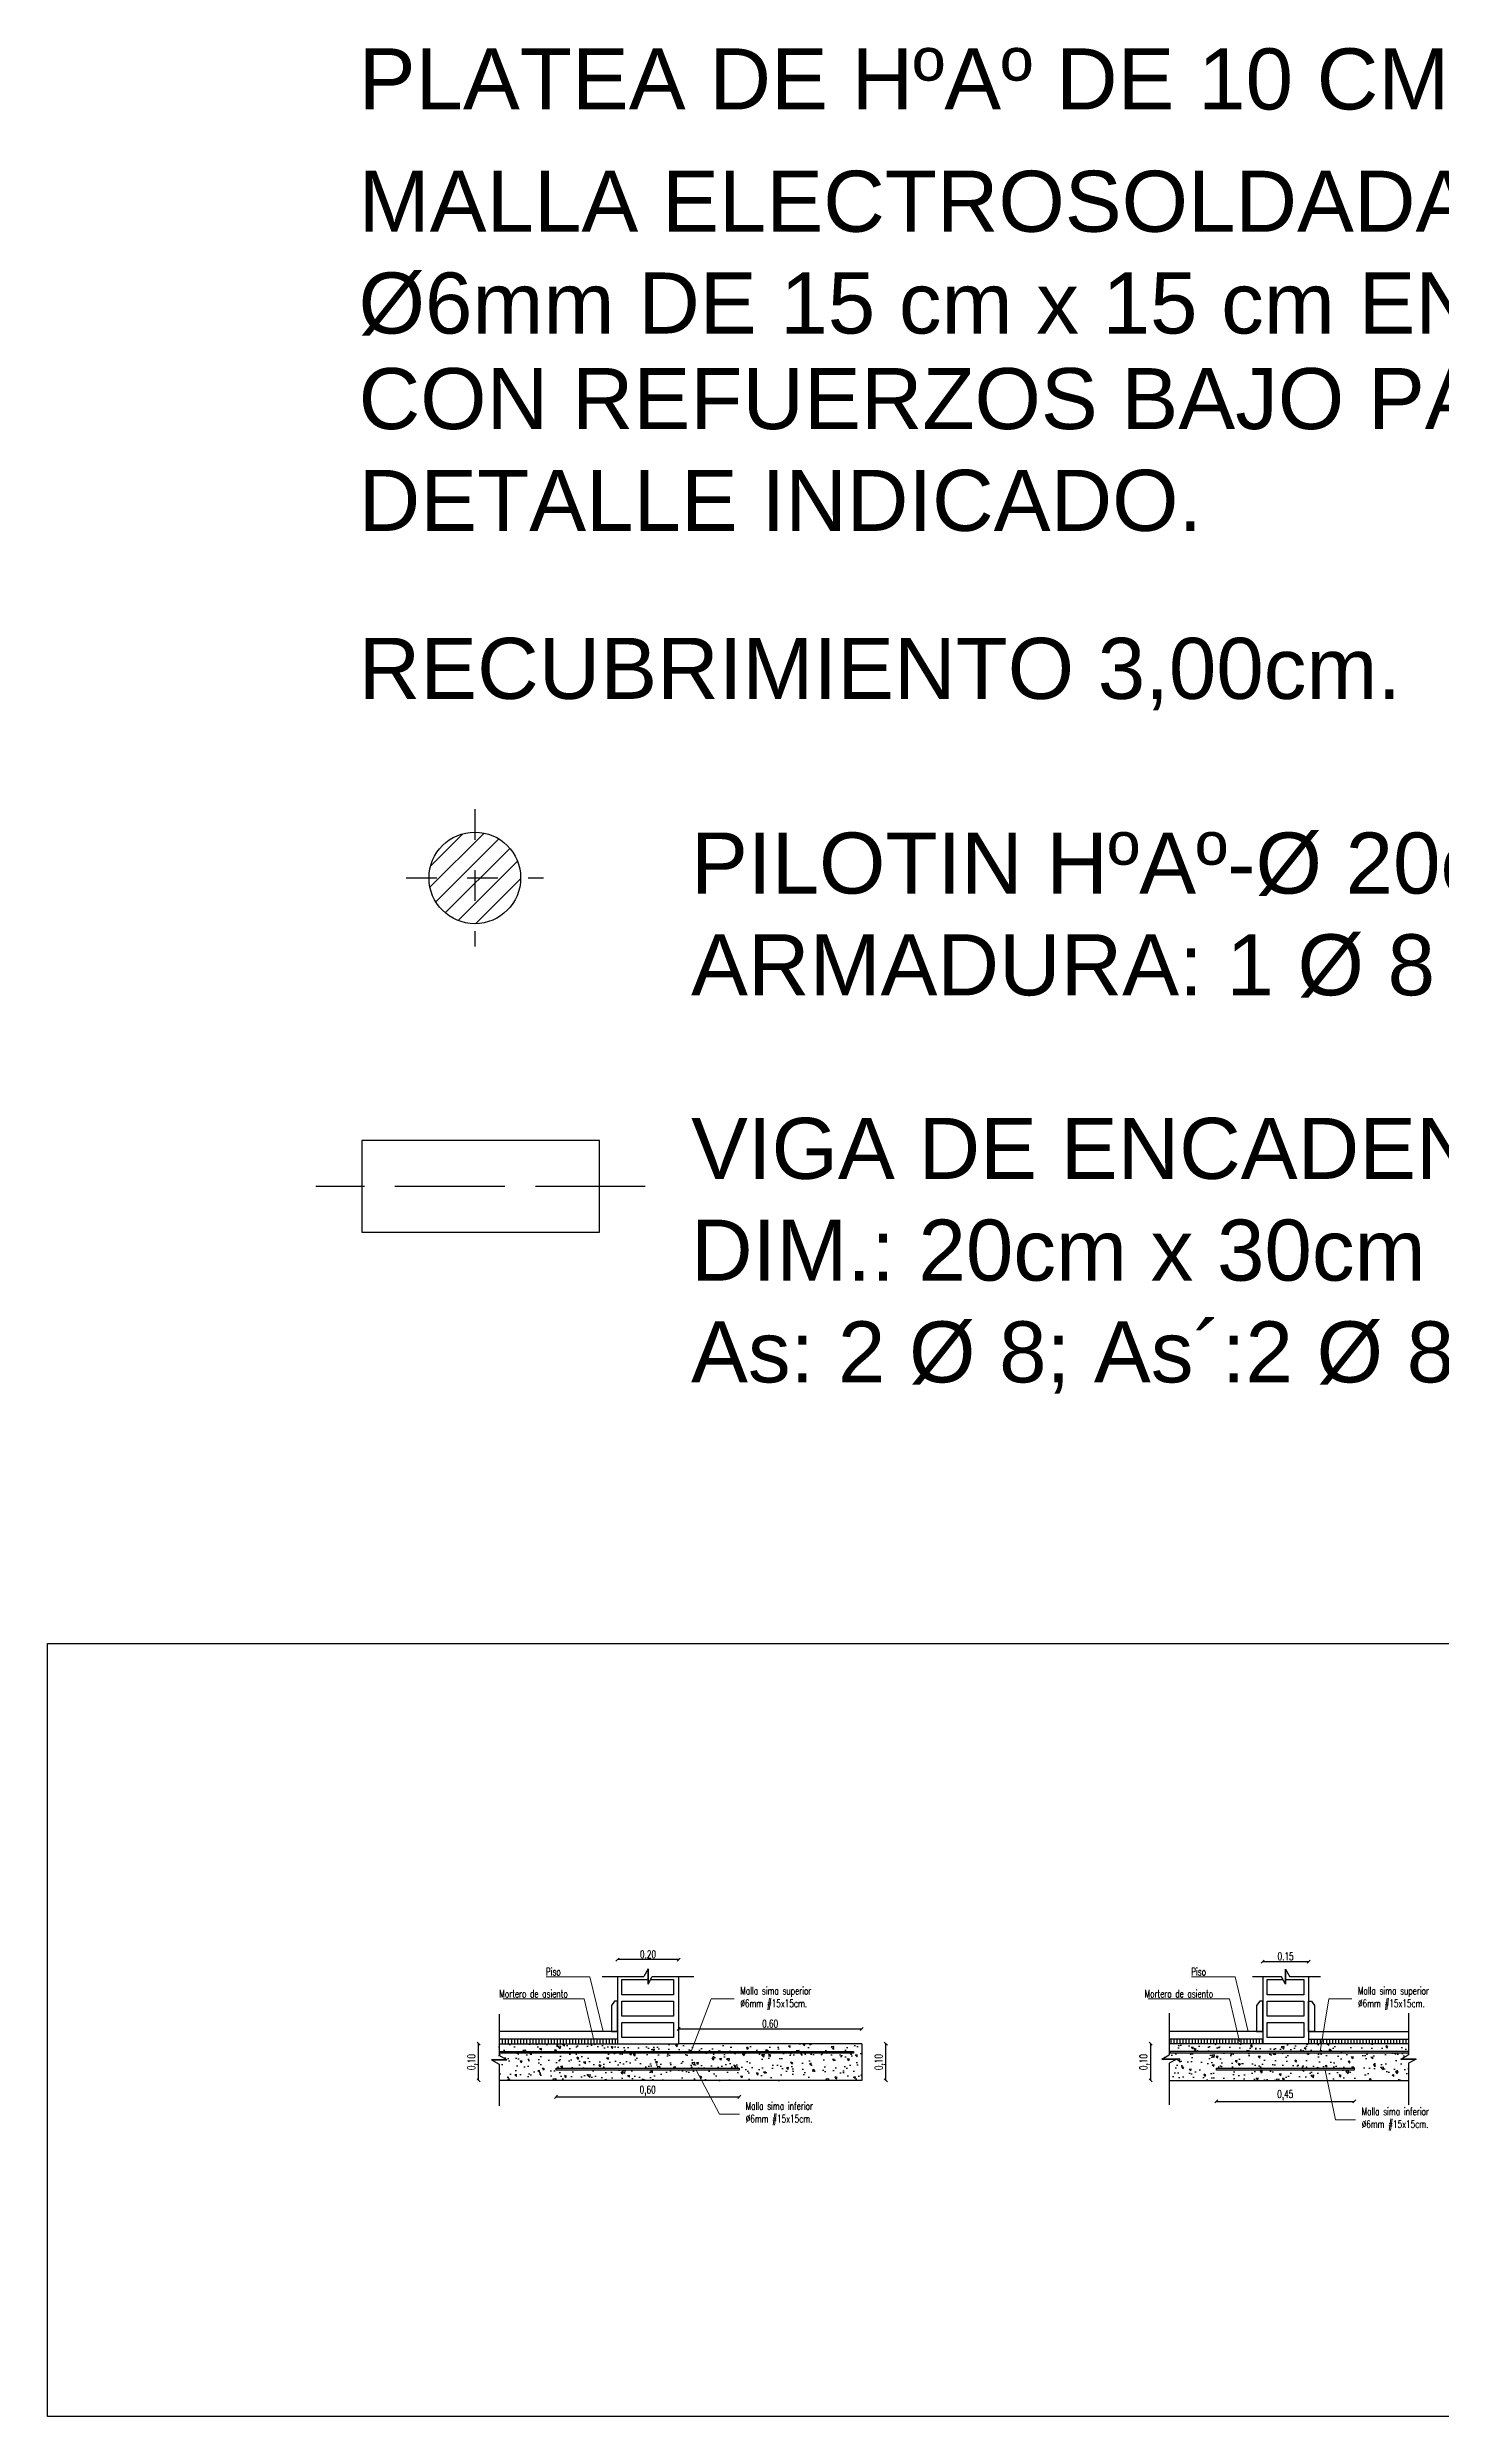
# Model space of a CAD drawing. Header units: millimetres. Extents: x 167 to 343, y -139 to 78.
# Drawn here: x 264.03 to 268.59, y -69.47 to -61.7 of the extents above; entities that cross this region are included whole.
import ezdxf
from ezdxf import colors
from ezdxf.entities.mleader import LeaderData, LeaderLine
from ezdxf.math import Vec2, Vec3

# ---------------------------------------------------------------- set-up
doc = ezdxf.new("R2010")
doc.units = ezdxf.units.MM
doc.header["$LTSCALE"] = 0.1
doc.header["$MEASUREMENT"] = 0
doc.header["$PDMODE"] = 3
doc.header["$PDSIZE"] = 0.1
doc.linetypes.add('ACAD_ISO02W100', pattern=[15, 12, -3])
doc.linetypes.add('ACAD_ISO04W100', pattern=[30, 24, -3, 0, -3])
doc.layers.get('DEFPOINTS').update_dxf_attribs({"color": 1})
doc.layers.add('00-COTAS', color=1, linetype='Continuous', lineweight=9)
doc.layers.add('referencias', color=1, linetype='Continuous', lineweight=5)
for name, color, linetype in [('00-muros-a', 2, 'Continuous'), ('01', 1, 'Continuous'), ('armadura', 10, 'Continuous'), ('CORTE-3', 3, 'Continuous'), ('corte2', 2, 'Continuous'), ('corte5', 5, 'Continuous'), ('LADRILLOS', 3, 'Continuous'), ('pilotín', 6, 'Continuous'), ('POLILINEA SUP', 150, 'Continuous'), ('TEXTO', 2, 'Continuous'), ('TRAMAS', 8, 'Continuous'), ('vigas de encadenado', 2, 'Continuous')]:
    doc.layers.add(name, color=color, linetype=linetype)
doc.styles.add('COTAS', font='ROMANS.shx', dxfattribs={"width": 0.7})
doc.styles.get("Standard").update_dxf_attribs({"font": 'arial.ttf'})
doc.dimstyles.new('COTA-20', dxfattribs={"dimscale": 1.75, "dimtxt": 0.015, "dimasz": 0.004, "dimexe": 0.08, "dimexo": 0.1, "dimgap": 0.005, "dimtad": 1, "dimzin": 0, "dimdsep": 46, "dimtxsty": 'COTAS', "dimblk": 'DOT', "dimcen": 0.1, "dimse1": 1, "dimse2": 1, "dimclrd": 256, "dimclre": 256, "dimclrt": 256, "dimadec": 0, "dimazin": 0, "dimtfac": 1, "dimtix": 1, "dimtmove": 2, "dimatfit": 3, "dimldrblk": 'DOT', "dimfxl": 0, "dimtolj": 1, "dimtzin": 0, "dimarcsym": 0})
pattern_1 = [(140, (37.0968, -206.22258), (0.006275213, 0.071726018), [0.0075, -0.0825]), (85, (37.0968, -206.22258), (-0.075219213, -0.013875133), [0.006, -0.066]), (190.451444, (37.09732, -206.2166), (-0.068943999, 0.057850885), [0.00637402, -0.070114211]), (136.1842, (37.0768, -206.22258), (0.016551928, 0.106724133), [0.01125, -0.12375]), (186.635635, (37.07818, -206.21369), (-0.09741186, 0.093466195), [0.009561034, -0.105171376]), (81.184164, (37.0768, -206.22258), (-0.09741186, 0.093466195), [0.009, -0.099]), (111, (37.0818, -206.21258), (0.040261889, 0.059690705), [0.0075, -0.0825]), (56, (37.0818, -206.21258), (-0.072515005, 0.024331533), [0.006, -0.066]), (161.451445, (37.08515, -206.207606), (-0.032253115, 0.084022238), [0.006374019, -0.070114211]), (127.5, (37.096798, -206.22258), (-0.0332893854, 0.0012159855), [0, -0.0652, 0, -0.067, 0, -0.06625]), (97.5, (37.096798, -206.22258), (-0.039441171, 0.0263069537), [0, -0.0382, 0, -0.0637, 0, -0.02525]), (57.5, (37.096798, -206.24488), (0.0022554872, 0.0533822436), [0, -0.025, 0, -0.078, 0, -0.1035]), (47.5, (37.096798, -206.25488), (-0.010010498, 0.058318617), [0, -0.0325, 0, -0.0518, 0, -0.0735])]

# ---------------------------------------------------------------- blocks, each defined once
blk = doc.blocks.new('_Oblique')
at = {"color": 0, "linetype": 'ByBlock', "lineweight": -2}
blk.add_line((-0.5, -0.5), (0.5, 0.5), dxfattribs=at)
blk = doc.blocks.new('*D229')
at = {"layer": '00-COTAS', "lineweight": -2, "transparency": 16777216}
blk.add_line((266.7726, -68.3648), (266.7726, -68.2448), dxfattribs=at)
at = {"layer": 'DEFPOINTS', "color": 0, "transparency": 16777216}
for p in [(266.6935, -68.2448), (266.7726, -68.2448), (266.6935, -68.3648)]:
    blk.add_point(p, dxfattribs=at)
at = {"layer": '00-COTAS', "lineweight": -2, "transparency": 16777216, "xscale": 0.01, "yscale": 0.01, "zscale": 0.01}
for p, rotation in [((266.7726, -68.2448), 90), ((266.7726, -68.3648), 270)]:
    blk.add_blockref('_Oblique', p, dxfattribs=dict(at, rotation=rotation))
at = {"layer": '00-COTAS', "transparency": 16777216, "insert": (266.7527, -68.3048), "char_height": 0.025, "attachment_point": 5, "rotation": 90, "style": 'COTAS'}
blk.add_mtext('\\A1;0,10', dxfattribs=at)
blk = doc.blocks.new('_Dot')
at = {"color": 0, "linetype": 'ByBlock', "lineweight": -2}
blk.add_line((-0.5, 0), (-1, 0), dxfattribs=at)
at = {"color": 0, "linetype": 'ByBlock', "const_width": 0.5}
blk.add_lwpolyline([(-0.25, 0, 1), (0.25, 0, 1)], format="xyb", close=True, dxfattribs=at)
blk = doc.blocks.new('*D227')
at = {"layer": '00-COTAS', "lineweight": -2, "transparency": 16777216}
blk.add_line((266.0935, -68.1964), (266.6935, -68.1964), dxfattribs=at)
at = {"layer": 'DEFPOINTS', "color": 0, "transparency": 16777216}
for p in [(266.6935, -68.1964), (266.0935, -68.243), (266.6935, -68.343)]:
    blk.add_point(p, dxfattribs=at)
at = {"layer": '00-COTAS', "lineweight": -2, "transparency": 16777216, "xscale": 0.01, "yscale": 0.01, "zscale": 0.01, "rotation": 180}
blk.add_blockref('_Oblique', (266.0935, -68.1964), dxfattribs=at)
at = {"layer": '00-COTAS', "lineweight": -2, "transparency": 16777216, "xscale": 0.01, "yscale": 0.01, "zscale": 0.01}
blk.add_blockref('_Oblique', (266.6935, -68.1964), dxfattribs=at)
at = {"layer": '00-COTAS', "transparency": 16777216, "insert": (266.3935, -68.1789), "char_height": 0.025, "attachment_point": 5, "style": 'COTAS'}
blk.add_mtext('\\A1;0.60', dxfattribs=at)
blk = doc.blocks.new('_None')
blk = doc.blocks.new('*D228')
at = {"layer": '00-COTAS', "lineweight": -2, "transparency": 16777216}
blk.add_line((267.8553, -68.4335), (268.3071, -68.4335), dxfattribs=at)
at = {"layer": 'DEFPOINTS', "color": 0, "transparency": 16777216}
for p in [(267.8553, -68.3148), (268.3071, -68.3148), (268.3071, -68.4335)]:
    blk.add_point(p, dxfattribs=at)
at = {"layer": '00-COTAS', "lineweight": -2, "transparency": 16777216, "xscale": 0.01, "yscale": 0.01, "zscale": 0.01, "rotation": 180}
blk.add_blockref('_Oblique', (267.8553, -68.4335), dxfattribs=at)
at = {"layer": '00-COTAS', "lineweight": -2, "transparency": 16777216, "xscale": 0.01, "yscale": 0.01, "zscale": 0.01}
blk.add_blockref('_Oblique', (268.3071, -68.4335), dxfattribs=at)
at = {"layer": '00-COTAS', "transparency": 16777216, "insert": (268.0812, -68.4136), "char_height": 0.025, "attachment_point": 5, "style": 'COTAS'}
blk.add_mtext('\\A1;0,45', dxfattribs=at)
blk = doc.blocks.new('*D220')
at = {"layer": '00-COTAS', "lineweight": -2, "transparency": 16777216}
blk.add_line((265.4387, -68.3648), (265.4387, -68.2448), dxfattribs=at)
at = {"layer": 'DEFPOINTS', "color": 0, "transparency": 16777216}
for p in [(265.4387, -68.2448), (265.5057, -68.2448), (265.5057, -68.3648)]:
    blk.add_point(p, dxfattribs=at)
at = {"layer": '00-COTAS', "lineweight": -2, "transparency": 16777216, "xscale": 0.01, "yscale": 0.01, "zscale": 0.01}
for p, rotation in [((265.4387, -68.2448), 90), ((265.4387, -68.3648), 270)]:
    blk.add_blockref('_Oblique', p, dxfattribs=dict(at, rotation=rotation))
at = {"layer": '00-COTAS', "transparency": 16777216, "insert": (265.4188, -68.3048), "char_height": 0.025, "attachment_point": 5, "rotation": 90, "style": 'COTAS'}
blk.add_mtext('\\A1;0,10', dxfattribs=at)
blk = doc.blocks.new('*D221')
at = {"layer": '00-COTAS', "lineweight": -2, "transparency": 16777216}
blk.add_line((267.6403, -68.3648), (267.6403, -68.2448), dxfattribs=at)
at = {"layer": 'DEFPOINTS', "color": 0, "transparency": 16777216}
for p in [(267.6403, -68.2448), (267.7072, -68.2448), (267.7072, -68.3648)]:
    blk.add_point(p, dxfattribs=at)
at = {"layer": '00-COTAS', "lineweight": -2, "transparency": 16777216, "xscale": 0.01, "yscale": 0.01, "zscale": 0.01}
for p, rotation in [((267.6403, -68.2448), 90), ((267.6403, -68.3648), 270)]:
    blk.add_blockref('_Oblique', p, dxfattribs=dict(at, rotation=rotation))
at = {"layer": '00-COTAS', "transparency": 16777216, "insert": (267.6204, -68.3048), "char_height": 0.025, "attachment_point": 5, "rotation": 90, "style": 'COTAS'}
blk.add_mtext('\\A1;0,10', dxfattribs=at)
blk = doc.blocks.new('*D223')
at = {"layer": '00-COTAS', "lineweight": -2, "transparency": 16777216}
blk.add_line((266.0935, -67.9691), (265.8935, -67.9691), dxfattribs=at)
at = {"layer": 'DEFPOINTS', "color": 0, "transparency": 16777216}
for p in [(265.8935, -67.9691), (265.8935, -68.0246), (266.0935, -68.0246)]:
    blk.add_point(p, dxfattribs=at)
at = {"layer": '00-COTAS', "lineweight": -2, "transparency": 16777216, "xscale": 0.01, "yscale": 0.01, "zscale": 0.01, "rotation": 180}
blk.add_blockref('_Oblique', (265.8935, -67.9691), dxfattribs=at)
at = {"layer": '00-COTAS', "lineweight": -2, "transparency": 16777216, "xscale": 0.01, "yscale": 0.01, "zscale": 0.01}
blk.add_blockref('_Oblique', (266.0935, -67.9691), dxfattribs=at)
at = {"layer": '00-COTAS', "transparency": 16777216, "insert": (265.9935, -67.9516), "char_height": 0.025, "attachment_point": 5, "style": 'COTAS'}
blk.add_mtext('\\A1;0.20', dxfattribs=at)
blk = doc.blocks.new('*D224')
at = {"layer": '00-COTAS', "lineweight": -2, "transparency": 16777216}
blk.add_line((268.0073, -67.9757), (268.1573, -67.9757), dxfattribs=at)
at = {"layer": 'DEFPOINTS', "color": 0, "transparency": 16777216}
for p in [(268.1573, -67.9757), (268.0073, -68.025), (268.1573, -68.025)]:
    blk.add_point(p, dxfattribs=at)
at = {"layer": '00-COTAS', "lineweight": -2, "transparency": 16777216, "xscale": 0.01, "yscale": 0.01, "zscale": 0.01, "rotation": 180}
blk.add_blockref('_Oblique', (268.0073, -67.9757), dxfattribs=at)
at = {"layer": '00-COTAS', "lineweight": -2, "transparency": 16777216, "xscale": 0.01, "yscale": 0.01, "zscale": 0.01}
blk.add_blockref('_Oblique', (268.1573, -67.9757), dxfattribs=at)
at = {"layer": '00-COTAS', "transparency": 16777216, "insert": (268.0823, -67.9582), "char_height": 0.025, "attachment_point": 5, "style": 'COTAS'}
blk.add_mtext('\\A1;0.15', dxfattribs=at)
blk = doc.blocks.new('*D226')
at = {"layer": '00-COTAS', "lineweight": -2, "transparency": 16777216}
blk.add_line((265.6924, -68.4187), (266.2924, -68.4187), dxfattribs=at)
at = {"layer": 'DEFPOINTS', "color": 0, "transparency": 16777216}
for p in [(265.6924, -68.3148), (266.2924, -68.3148), (266.2924, -68.4187)]:
    blk.add_point(p, dxfattribs=at)
at = {"layer": '00-COTAS', "lineweight": -2, "transparency": 16777216, "xscale": 0.01, "yscale": 0.01, "zscale": 0.01, "rotation": 180}
blk.add_blockref('_Oblique', (265.6924, -68.4187), dxfattribs=at)
at = {"layer": '00-COTAS', "lineweight": -2, "transparency": 16777216, "xscale": 0.01, "yscale": 0.01, "zscale": 0.01}
blk.add_blockref('_Oblique', (266.2924, -68.4187), dxfattribs=at)
at = {"layer": '00-COTAS', "transparency": 16777216, "insert": (265.9924, -68.3989), "char_height": 0.025, "attachment_point": 5, "style": 'COTAS'}
blk.add_mtext('\\A1;0,60', dxfattribs=at)
blk = doc.blocks.new('pilotín')
at = {"layer": '01', "ltscale": 0.1}
h = blk.add_hatch(dxfattribs=at)
h.set_pattern_fill('LINE,_O', color=256, scale=0.01, angle=45)
h.set_pattern_definition([(45, (-145.452434, -127.2089), (-0.0224506403, 0.0224506403), [])])
h.paths.add_polyline_path([(0, 0), (0, 0.1, 0.414214), (-0.1, 0)])
h.paths.add_polyline_path([(0.1, 0, 0.414214), (0, 0.1), (0, 0)])
h.paths.add_polyline_path([(0, -0.1, 0.414214), (0.1, 0), (0, 0)])
h.paths.add_polyline_path([(0, 0), (-0.1, 0, 0.414214), (0, -0.1)])
at = {"layer": '01', "linetype": 'ACAD_ISO04W100', "ltscale": 0.0025}
for p, q in [((0, 0.15), (0, -0.15)), ((-0.15, 0), (0.15, 0))]:
    blk.add_line(p, q, dxfattribs=at)
at = {"layer": 'pilotín'}
blk.add_circle((0, 0), 0.1, dxfattribs=at)

msp = doc.modelspace()

# ---------------------------------------------------------------- hatches: boundary and pattern name
at = {"layer": 'armadura'}
for points in [[(265.6117, -68.2789, -1), (265.6057, -68.2789, -1)], [(265.7617, -68.2789, -1), (265.7557, -68.2789, -1)], [(265.9117, -68.2789, -1), (265.9057, -68.2789, -1)], [(266.0617, -68.2789, -1), (266.0557, -68.2789, -1)], [(266.2117, -68.2789, -1), (266.2057, -68.2789, -1)], [(266.3617, -68.2789, -1), (266.3557, -68.2789, -1)], [(266.5117, -68.2789, -1), (266.5057, -68.2789, -1)], [(266.6617, -68.2789, -1), (266.6557, -68.2789, -1)], [(267.7681, -68.279, 1), (267.7741, -68.279, 1)], [(267.9075, -68.2789, 1), (267.9135, -68.2789, 1)], [(268.0457, -68.2789, 1), (268.0517, -68.2789, 1)], [(268.1957, -68.2789, 1), (268.2017, -68.2789, 1)], [(268.3457, -68.2789, 1), (268.3517, -68.2789, 1)], [(265.6955, -68.3215, 1), (265.7015, -68.3215, 1)], [(265.8455, -68.3215, 1), (265.8515, -68.3215, 1)], [(265.9831, -68.3215, 1), (265.9891, -68.3215, 1)], [(266.1333, -68.3215, 1), (266.1393, -68.3215, 1)], [(266.2833, -68.3215, 1), (266.2893, -68.3215, 1)], [(267.8598, -68.3215, 1), (267.8658, -68.3215, 1)], [(267.9973, -68.3215, 1), (268.0033, -68.3215, 1)], [(268.1475, -68.3215, 1), (268.1535, -68.3215, 1)], [(268.2975, -68.3215, 1), (268.3035, -68.3215, 1)]]:
    msp.add_hatch(color=256, dxfattribs=at).paths.add_polyline_path(points)
at = {"layer": 'corte2'}
h = msp.add_hatch(dxfattribs=at)
h.set_pattern_fill('_USER', color=256, scale=0.01, angle=90, style=0, pattern_type=0)
h.set_pattern_definition([(90, (36.517009, -206.22258), (-0.01, 6e-19), [])])
h.paths.add_polyline_path([(265.8935, -68.2298), (265.5057, -68.2298), (265.5057, -68.2448), (265.8935, -68.2448)])
h = msp.add_hatch(dxfattribs=at)
h.set_pattern_fill('_USER', color=256, scale=0.01, angle=90, style=0, pattern_type=0)
h.set_pattern_definition([(90, (37.096798, -206.22258), (-0.01, 6e-19), [])])
h.paths.add_polyline_path([(267.9585, -68.2298), (267.7012, -68.2298), (267.7012, -68.2448), (267.963, -68.2448)])
h.paths.add_polyline_path([(268.0073, -68.2298), (267.9585, -68.2298), (267.963, -68.2448), (268.0073, -68.2448)])
h.paths.add_polyline_path([(268.4849, -68.2298), (268.1573, -68.2298), (268.1573, -68.2448), (268.4849, -68.2448)])
at = {"layer": 'TRAMAS'}
h = msp.add_hatch(dxfattribs=at)
h.set_pattern_fill('AR-CONC', color=256, scale=0.01, angle=90, style=0)
h.set_pattern_definition([(140, (36.51701, -206.22258), (0.006275213, 0.071726018), [0.0075, -0.0825]), (85, (36.51701, -206.22258), (-0.075219213, -0.013875133), [0.006, -0.066]), (190.451444, (36.51753, -206.2166), (-0.068943999, 0.057850885), [0.00637402, -0.070114211]), (136.1842, (36.49701, -206.22258), (0.016551928, 0.106724133), [0.01125, -0.12375]), (186.635635, (36.49839, -206.21369), (-0.09741186, 0.093466195), [0.009561034, -0.105171376]), (81.184164, (36.49701, -206.22258), (-0.09741186, 0.093466195), [0.009, -0.099]), (111, (36.50201, -206.21258), (0.040261889, 0.059690705), [0.0075, -0.0825]), (56, (36.50201, -206.21258), (-0.072515005, 0.024331533), [0.006, -0.066]), (161.451445, (36.505364, -206.207606), (-0.032253115, 0.084022238), [0.006374019, -0.070114211]), (127.5, (36.51701, -206.22258), (-0.0332893854, 0.0012159855), [0, -0.0652, 0, -0.067, 0, -0.06625]), (97.5, (36.51701, -206.22258), (-0.039441171, 0.0263069537), [0, -0.0382, 0, -0.0637, 0, -0.02525]), (57.5, (36.51701, -206.24488), (0.0022554872, 0.0533822436), [0, -0.025, 0, -0.078, 0, -0.1035]), (47.5, (36.51701, -206.25488), (-0.010010498, 0.058318617), [0, -0.0325, 0, -0.0518, 0, -0.0735])])
h.paths.add_polyline_path([(266.1132, -68.3308), (265.6924, -68.3308), (265.6924, -68.3248), (266.2924, -68.3248), (266.2924, -68.3308), (266.1132, -68.3308), (266.1383, -68.3648), (266.6935, -68.3648), (266.6935, -68.2448), (266.0935, -68.2448), (265.5057, -68.2448), (265.5057, -68.2698), (266.6671, -68.2698), (266.6671, -68.2758), (265.5057, -68.2758), (265.5057, -68.2837), (265.5307, -68.2978), (265.4807, -68.2978), (265.5057, -68.3118), (265.5057, -68.3648), (266.1383, -68.3648)])
h.paths.add_polyline_path([(266.0998, -68.3128, -1), (266.1028, -68.3168, -1)], flags=16)
h = msp.add_hatch(dxfattribs=at)
h.set_pattern_fill('AR-CONC', color=256, scale=0.01, angle=90, style=0)
h.set_pattern_definition(pattern_1)
h.paths.add_polyline_path([(268.4849, -68.3089), (268.5099, -68.2948), (268.4599, -68.2948), (268.4849, -68.2807), (268.4849, -68.2758), (267.7012, -68.2758), (267.7012, -68.2807), (267.6762, -68.2948), (267.7262, -68.2948), (267.7012, -68.3089), (267.7012, -68.3648), (268.4849, -68.3648)])
h.paths.add_polyline_path([(267.8553, -68.3248), (268.3071, -68.3248), (268.3071, -68.3308), (267.8553, -68.3308)], flags=16)
h = msp.add_hatch(dxfattribs=at)
h.set_pattern_fill('AR-CONC', color=256, scale=0.01, angle=90, style=0)
h.set_pattern_definition(pattern_1)
h.paths.add_polyline_path([(268.4849, -68.2448), (267.7012, -68.2448), (267.7012, -68.2698), (268.4849, -68.2698)])

# ---------------------------------------------------------------- linework, layer by layer
for p, q in [((265.8435, -68.0246), (265.9794, -68.0246)), ((265.9935, -67.9996), (265.9794, -68.0246)), ((265.9935, -67.9996), (265.9935, -68.0496)), ((265.9935, -68.0496), (265.9935, -67.9996)), ((265.9935, -68.0496), (266.0076, -68.0246)), ((266.0076, -68.0246), (266.1435, -68.0246)), ((268.0683, -68.025), (267.9742, -68.025)), ((268.0823, -68.05), (268.0683, -68.025)), ((268.0823, -68), (268.0823, -68.05)), ((268.0823, -68.05), (268.0823, -68)), ((268.0823, -68), (268.0964, -68.025)), ((268.1962, -68.025), (268.0964, -68.025)), ((265.5057, -68.1478), (265.5057, -68.2837)), ((267.7012, -68.1448), (267.7012, -68.2807)), ((268.4849, -68.1448), (268.4849, -68.2807)), ((265.5307, -68.2978), (265.4807, -68.2978)), ((265.4807, -68.2978), (265.5307, -68.2978)), ((265.4807, -68.2978), (265.5057, -68.3118)), ((265.5307, -68.2978), (265.5057, -68.2837)), ((267.6762, -68.2948), (267.7012, -68.2807)), ((267.6762, -68.2948), (267.7262, -68.2948)), ((267.7262, -68.2948), (267.6762, -68.2948)), ((267.7262, -68.2948), (267.7012, -68.3089)), ((267.7012, -68.3089), (267.7012, -68.4448)), ((268.4599, -68.2948), (268.4849, -68.2807)), ((268.4599, -68.2948), (268.5099, -68.2948)), ((268.5099, -68.2948), (268.4599, -68.2948)), ((268.5099, -68.2948), (268.4849, -68.3089)), ((268.4849, -68.3089), (268.4849, -68.4448)), ((265.5057, -68.3118), (265.5057, -68.4478))]:
    msp.add_line(p, q)
msp.add_lwpolyline([(264.026, -66.9337), (272.1074, -66.9337), (272.1074, -69.4664), (264.026, -69.4664)], close=True)
at = {"layer": '00-muros-a'}
for p, q in [((265.8935, -68.0246), (265.8935, -68.2448)), ((266.0935, -68.0246), (266.0935, -68.2448)), ((268.0073, -68.025), (268.0073, -68.2448)), ((268.1573, -68.025), (268.1573, -68.2448)), ((265.5057, -68.2448), (266.0935, -68.2448)), ((266.6935, -68.2448), (266.0935, -68.2448)), ((266.6935, -68.2448), (266.6935, -68.3648)), ((268.4849, -68.2448), (267.7012, -68.2448)), ((266.6935, -68.3648), (265.5057, -68.3648)), ((267.7012, -68.3648), (268.4849, -68.3648))]:
    msp.add_line(p, q, dxfattribs=at)
at = {"layer": 'armadura'}
for p, q in [((268.4849, -68.2698), (267.7012, -68.2698)), ((268.4849, -68.2758), (267.7012, -68.2758))]:
    msp.add_line(p, q, dxfattribs=at)
msp.add_lwpolyline([(265.5057, -68.2698), (266.6671, -68.2698), (266.6671, -68.2758), (265.5057, -68.2758)], dxfattribs=at)
for points in [[(266.2924, -68.3308), (265.6924, -68.3308), (265.6924, -68.3248), (266.2924, -68.3248)], [(268.3071, -68.3308), (267.8553, -68.3308), (267.8553, -68.3248), (268.3071, -68.3248)]]:
    msp.add_lwpolyline(points, close=True, dxfattribs=at)
at = {"layer": 'CORTE-3'}
for p, q in [((265.8935, -68.2298), (265.5057, -68.2298)), ((268.0073, -68.2298), (267.7012, -68.2298)), ((268.1573, -68.2298), (268.4849, -68.2298))]:
    msp.add_line(p, q, dxfattribs=at)
at = {"layer": 'corte5'}
for p, q in [((265.8935, -68.2048), (265.5057, -68.2048)), ((268.0073, -68.2048), (267.7012, -68.2048)), ((268.1573, -68.2048), (268.4849, -68.2048))]:
    msp.add_line(p, q, dxfattribs=at)
for points in [[(265.8735, -68.2048), (265.8935, -68.2048), (265.8935, -68.1048), (265.8837, -68.1048), (265.8735, -68.1198)], [(267.9873, -68.2048), (268.0073, -68.2048), (268.0073, -68.1048), (267.9976, -68.1048), (267.9873, -68.1198)], [(268.1773, -68.2048), (268.1573, -68.2048), (268.1573, -68.1048), (268.1671, -68.1048), (268.1773, -68.1198)]]:
    msp.add_lwpolyline(points, close=True, dxfattribs=at)
at = {"layer": 'LADRILLOS'}
for points in [[(266.0019, -68.0348), (266.0774, -68.0348), (266.0774, -68.0848), (265.9074, -68.0848), (265.9074, -68.0348), (265.9935, -68.0348)], [(268.0823, -68.0348), (268.1423, -68.0348), (268.1423, -68.0848), (268.0223, -68.0848), (268.0223, -68.0348), (268.0737, -68.0348)]]:
    msp.add_lwpolyline(points, dxfattribs=at)
for points in [[(265.9074, -68.1048), (266.0774, -68.1048), (266.0774, -68.1548), (265.9074, -68.1548)], [(268.0223, -68.1048), (268.1423, -68.1048), (268.1423, -68.1548), (268.0223, -68.1548)], [(265.9074, -68.1748), (266.0774, -68.1748), (266.0774, -68.2248), (265.9074, -68.2248)], [(268.0223, -68.1748), (268.1423, -68.1748), (268.1423, -68.2248), (268.0223, -68.2248)]]:
    msp.add_lwpolyline(points, close=True, dxfattribs=at)
at = {"layer": 'POLILINEA SUP', "linetype": 'ACAD_ISO02W100', "ltscale": 0.3}
msp.add_line((265.9845, -65.4357), (264.9059, -65.4357), dxfattribs=at)
at = {"layer": 'vigas de encadenado', "color": 2}
msp.add_lwpolyline([(265.8345, -65.2857), (265.0559, -65.2857), (265.0559, -65.5857), (265.8345, -65.5857), (265.8345, -65.2857)], dxfattribs=at)

# ---------------------------------------------------------------- block references
at = {"layer": 'pilotín', "ltscale": 0.015, "xscale": 1.5, "yscale": 1.5, "zscale": 1.5}
msp.add_blockref('pilotín', (265.4263, -64.4251), dxfattribs=at)

# ---------------------------------------------------------------- texts
at = {"layer": 'TEXTO', "char_height": 0.2, "attachment_point": 1}
for s, insert, width in [('{\\fArial|b0|i0|c0|p34;PLATEA DE HºAº DE 10 CM DE ESPESOR}', (265.0456, -61.7073), 9.843168), ('MALLA ELECTROSOLDADA DE HIERRO DE \\PØ6mm DE 15 cm x 15 cm EN CARA SUPERIOR.', (265.0456, -62.1081), 8.09787), ('CON REFUERZOS BAJO PAREDES SEGÚN DETALLE INDICADO.', (265.0456, -62.7547), 6.498326), ('RECUBRIMIENTO 3,00cm.', (265.0456, -63.6386), 8.09787), ('{\\fArial|b0|i0|c238|p34;PILOTIN HºAº}-{\\fArial|b0|i0|c238|p34;%%C 20cm x }2,0 {\\fArial|b0|i0|c238|p34;m} de prof.{\\fArial|b0|i0|c238|p34;\\PARMADURA: }1 {\\fArial|b0|i0|c238|p34;%%C} 8 mm continuo en "U"', (266.1345, -64.2764), 8.615074), ('{\\fArial|b0|i0|c238|p34;VIGA DE ENCADENADO DE FUNDACIÓN\\PDIM.: 20cm x }3{\\fArial|b0|i0|c238|p34;0cm\\P}As{\\fArial|b0|i0|c238|p34;: }2 {\\fArial|b0|i0|c238|p34;%%C} 8; As´:2 {\\fArial|b0|i0|c238|p34;%%C} 8; E{\\fArial|b0|i0|c238|p34;str.:} {\\fArial|b0|i0|c238|p34;%%C} {\\fArial|b0|i0|c238|p34;6} {\\fArial|b0|i0|c238|p34;C/}20{\\fArial|b0|i0|c238|p34;cm}', (266.1345, -65.2112), 8.672804)]:
    msp.add_mtext(s, dxfattribs=dict(at, insert=insert, width=width))

# ---------------------------------------------------------------- dimensions: what is measured, and where the dimension line sits
at = {"layer": '00-COTAS'}
for base, p1, p2, picture, middle in [((265.8935, -67.9691), (266.0935, -68.0246), (265.8935, -68.0246), '*D223', (265.9935, -67.9516)), ((266.6935, -68.1964), (266.0935, -68.243), (266.6935, -68.343), '*D227', (266.3935, -68.1789))]:
    dim = msp.add_linear_dim(base=base, p1=p1, p2=p2, angle=180, dimstyle='COTA-20', override={"dimscale": 1, "dimtxt": 0.025, "dimasz": 0.01, "dimblk1": 'Oblique', "dimblk2": 'Oblique', "dimsah": 1}, dxfattribs=at)
    dim.commit()
    dim.dimension.update_dxf_attribs({"geometry": picture, "text_midpoint": middle})
dim = msp.add_linear_dim(base=(268.1573, -67.9757), p1=(268.0073, -68.025), p2=(268.1573, -68.025), dimstyle='COTA-20', override={"dimscale": 1, "dimtxt": 0.025, "dimasz": 0.01, "dimblk1": 'Oblique', "dimblk2": 'Oblique', "dimsah": 1}, dxfattribs=at)
dim.commit()
dim.dimension.update_dxf_attribs({"geometry": '*D224', "text_midpoint": (268.0823, -67.9582)})
for base, p1, p2, picture, middle in [((265.4387, -68.2448), (265.5057, -68.3648), (265.5057, -68.2448), '*D220', (265.4188, -68.3048)), ((266.7726, -68.2448), (266.6935, -68.3648), (266.6935, -68.2448), '*D229', (266.7527, -68.3048)), ((267.6403, -68.2448), (267.7072, -68.3648), (267.7072, -68.2448), '*D221', (267.6204, -68.3048))]:
    dim = msp.add_linear_dim(base=base, p1=p1, p2=p2, angle=90, text='0,10', dimstyle='COTA-20', override={"dimscale": 1, "dimtxt": 0.025, "dimasz": 0.01, "dimblk1": 'Oblique', "dimblk2": 'Oblique', "dimsah": 1}, dxfattribs=at)
    dim.commit()
    dim.dimension.update_dxf_attribs({"geometry": picture, "text_midpoint": middle})
for base, p1, p2, text, picture, middle in [((266.2924, -68.4187), (265.6924, -68.3148), (266.2924, -68.3148), '0,60', '*D226', (265.9924, -68.3989)), ((268.3071, -68.4335), (267.8553, -68.3148), (268.3071, -68.3148), '0,45', '*D228', (268.0812, -68.4136))]:
    dim = msp.add_linear_dim(base=base, p1=p1, p2=p2, text=text, dimstyle='COTA-20', override={"dimscale": 1, "dimtxt": 0.025, "dimasz": 0.01, "dimblk1": 'Oblique', "dimblk2": 'Oblique', "dimsah": 1}, dxfattribs=at)
    dim.commit()
    dim.dimension.update_dxf_attribs({"geometry": picture, "text_midpoint": middle})

# ---------------------------------------------------------------- leaders
at = {"layer": 'referencias'}
ml = msp.add_multileader_mtext('Standard', dxfattribs=at)
ml.set_content('{\\C256;Piso}', color=2, style='COTAS')
ml.set_leader_properties(color=256, linetype='ByLayer', lineweight=-1)
ml.set_arrow_properties(name='NONE')
ml.build(insert=Vec2(0, 0))
ml.multileader.update_dxf_attribs({"text_left_attachment_type": 2, "text_right_attachment_type": 6, "dogleg_length": 0.01, "arrow_head_size": 0.01})
ctx = ml.context
ctx.base_point, ctx.char_height, ctx.arrow_head_size, ctx.landing_gap_size, ctx.plane_origin = Vec3(265.6393, -68.0084), 0.025, 0.01, 0.02, Vec3(265.3891, -68.2156)
ctx.left_attachment, ctx.right_attachment, ctx.text_align_type = 2, 6, 2
notes = []
notes.append((ctx, [(0, (1, 1, 0), (265.8034, -68.0259), (-1, 0), 0.0757, [(0, [(265.8461, -68.2048)], 0, [])])]))
ctx.mtext.insert, ctx.mtext.alignment, ctx.mtext.flow_direction = Vec3(265.7076, -67.9959), 3, 5
ml = msp.add_multileader_mtext('Standard', dxfattribs=at)
ml.set_content('{\\C256;Piso}', color=2, style='COTAS')
ml.set_leader_properties(color=256, linetype='ByLayer', lineweight=-1)
ml.set_arrow_properties(name='NONE')
ml.build(insert=Vec2(0, 0))
ml.multileader.update_dxf_attribs({"text_left_attachment_type": 2, "text_right_attachment_type": 6, "dogleg_length": 0.01, "arrow_head_size": 0.01})
ctx = ml.context
ctx.base_point, ctx.char_height, ctx.arrow_head_size, ctx.landing_gap_size, ctx.plane_origin = Vec3(267.7531, -68.0084), 0.025, 0.01, 0.02, Vec3(267.5029, -68.2156)
ctx.left_attachment, ctx.right_attachment, ctx.text_align_type = 2, 6, 2
notes.append((ctx, [(0, (1, 1, 0), (267.9172, -68.0259), (-1, 0), 0.0757, [(0, [(267.9599, -68.2048)], 0, [])])]))
ctx.mtext.insert, ctx.mtext.alignment, ctx.mtext.flow_direction = Vec3(267.8215, -67.9959), 3, 5
ml = msp.add_multileader_mtext('Standard', dxfattribs=at)
ml.set_content('{\\C256;Mortero de asiento}', color=2, style='COTAS')
ml.set_leader_properties(color=256, linetype='ByLayer', lineweight=-1)
ml.set_arrow_properties(name='NONE')
ml.build(insert=Vec2(0, 0))
ml.multileader.update_dxf_attribs({"text_left_attachment_type": 2, "text_right_attachment_type": 6, "dogleg_length": 0.01, "arrow_head_size": 0.01})
ctx = ml.context
ctx.base_point, ctx.char_height, ctx.arrow_head_size, ctx.landing_gap_size, ctx.plane_origin = Vec3(265.4592, -68.0806), 0.025, 0.01, 0.02, Vec3(265.3891, -68.3394)
ctx.left_attachment, ctx.right_attachment, ctx.text_align_type = 2, 6, 2
notes.append((ctx, [(0, (1, 1, 0), (265.7844, -68.0981), (-1, 0), 0.0335, [(0, [(265.8174, -68.2373)], 0, [])])]))
ctx.mtext.insert, ctx.mtext.alignment, ctx.mtext.flow_direction = Vec3(265.7309, -68.0681), 3, 5
ml = msp.add_multileader_mtext('Standard', dxfattribs=at)
ml.set_content('{\\C256;Malla sima superior\\P%%C6mm #15x15cm.}', color=2, style='COTAS')
ml.set_leader_properties(color=256, linetype='ByLayer', lineweight=-1)
ml.set_arrow_properties(name='NONE')
ml.build(insert=Vec2(0, 0))
ml.multileader.update_dxf_attribs({"text_left_attachment_type": 2, "text_right_attachment_type": 6, "dogleg_length": 0.01, "arrow_head_size": 0.01})
ctx = ml.context
ctx.base_point, ctx.char_height, ctx.arrow_head_size, ctx.landing_gap_size, ctx.plane_origin = Vec3(266.2761, -68.0981), 0.025, 0.01, 0.02, Vec3(266.5956, -68.3394)
ctx.left_attachment, ctx.right_attachment = 2, 6
notes.append((ctx, [(0, (1, 1, 0), (266.2004, -68.0981), (1, 0), 0.0757, [(0, [(266.1346, -68.2698)], 0, [])])]))
ctx.mtext.insert, ctx.mtext.flow_direction = Vec3(266.2961, -68.0582), 5
ml = msp.add_multileader_mtext('Standard', dxfattribs=at)
ml.set_content('{\\C256;Mortero de asiento}', color=2, style='COTAS')
ml.set_leader_properties(color=256, linetype='ByLayer', lineweight=-1)
ml.set_arrow_properties(name='NONE')
ml.build(insert=Vec2(0, 0))
ml.multileader.update_dxf_attribs({"text_left_attachment_type": 2, "text_right_attachment_type": 6, "dogleg_length": 0.01, "arrow_head_size": 0.01})
ctx = ml.context
ctx.base_point, ctx.char_height, ctx.arrow_head_size, ctx.landing_gap_size, ctx.plane_origin = Vec3(267.573, -68.0806), 0.025, 0.01, 0.02, Vec3(267.5029, -68.3394)
ctx.left_attachment, ctx.right_attachment, ctx.text_align_type = 2, 6, 2
notes.append((ctx, [(0, (1, 1, 0), (267.8982, -68.0981), (-1, 0), 0.0335, [(0, [(267.9312, -68.2373)], 0, [])])]))
ctx.mtext.insert, ctx.mtext.alignment, ctx.mtext.flow_direction = Vec3(267.8447, -68.0681), 3, 5
ml = msp.add_multileader_mtext('Standard', dxfattribs=at)
ml.set_content('{\\C256;Malla sima superior\\P%%C6mm #15x15cm.}', color=2, style='COTAS')
ml.set_leader_properties(color=256, linetype='ByLayer', lineweight=-1)
ml.set_arrow_properties(name='NONE')
ml.build(insert=Vec2(0, 0))
ml.multileader.update_dxf_attribs({"text_left_attachment_type": 2, "text_right_attachment_type": 6, "dogleg_length": 0.01, "arrow_head_size": 0.01})
ctx = ml.context
ctx.base_point, ctx.char_height, ctx.arrow_head_size, ctx.landing_gap_size, ctx.plane_origin = Vec3(268.2993, -68.0981), 0.025, 0.01, 0.02, Vec3(268.657, -68.3394)
ctx.left_attachment, ctx.right_attachment = 2, 6
notes.append((ctx, [(0, (1, 1, 0), (268.2236, -68.0981), (1, 0), 0.0757, [(0, [(268.1959, -68.2698)], 0, [])])]))
ctx.mtext.insert, ctx.mtext.flow_direction = Vec3(268.3193, -68.0582), 5
ml = msp.add_multileader_mtext('Standard', dxfattribs=at)
ml.set_content('{\\C256;Malla sima inferior\\P%%C6mm #15x15cm.}', color=2, style='COTAS')
ml.set_leader_properties(color=256, linetype='ByLayer', lineweight=-1)
ml.set_arrow_properties(name='NONE')
ml.build(insert=Vec2(0, 0))
ml.multileader.update_dxf_attribs({"text_left_attachment_type": 2, "text_right_attachment_type": 6, "dogleg_length": 0.01, "arrow_head_size": 0.01})
ctx = ml.context
ctx.base_point, ctx.char_height, ctx.arrow_head_size, ctx.landing_gap_size, ctx.plane_origin = Vec3(266.2934, -68.4759), 0.025, 0.01, 0.02, Vec3(266.5956, -68.3148)
ctx.left_attachment, ctx.right_attachment = 2, 6
notes.append((ctx, [(0, (1, 1, 0), (266.2282, -68.4759), (1, 0), 0.0653, [(0, [(266.1508, -68.3308)], 0, [])])]))
ctx.mtext.insert, ctx.mtext.flow_direction = Vec3(266.3134, -68.436), 5
ml = msp.add_multileader_mtext('Standard', dxfattribs=at)
ml.set_content('{\\C256;Malla sima inferior\\P%%C6mm #15x15cm.}', color=2, style='COTAS')
ml.set_leader_properties(color=256, linetype='ByLayer', lineweight=-1)
ml.set_arrow_properties(name='NONE')
ml.build(insert=Vec2(0, 0))
ml.multileader.update_dxf_attribs({"text_left_attachment_type": 2, "text_right_attachment_type": 6, "dogleg_length": 0.01, "arrow_head_size": 0.01})
ctx = ml.context
ctx.base_point, ctx.char_height, ctx.arrow_head_size, ctx.landing_gap_size, ctx.plane_origin = Vec3(268.3113, -68.494), 0.025, 0.01, 0.02, Vec3(268.657, -68.3148)
ctx.left_attachment, ctx.right_attachment = 2, 6
notes.append((ctx, [(0, (1, 1, 0), (268.246, -68.494), (1, 0), 0.0653, [(0, [(268.2122, -68.3308)], 0, [])])]))
ctx.mtext.insert, ctx.mtext.flow_direction = Vec3(268.3313, -68.4541), 5
for ctx, leaders in notes:
    for number, flags, end, landing, length, lines in leaders:
        leader = LeaderData()
        leader.index, (leader.has_last_leader_line, leader.has_dogleg_vector, leader.attachment_direction) = number, flags
        leader.last_leader_point, leader.dogleg_vector, leader.dogleg_length = Vec3(end), Vec3(landing), length
        for number, points, colour, breaks in lines:
            line = LeaderLine()
            line.index, line.vertices, line.color, line.breaks = number, Vec3.list(points), colors.encode_raw_color(colour), breaks
            leader.lines.append(line)
        ctx.leaders.append(leader)

doc.saveas('drawing.dxf')
